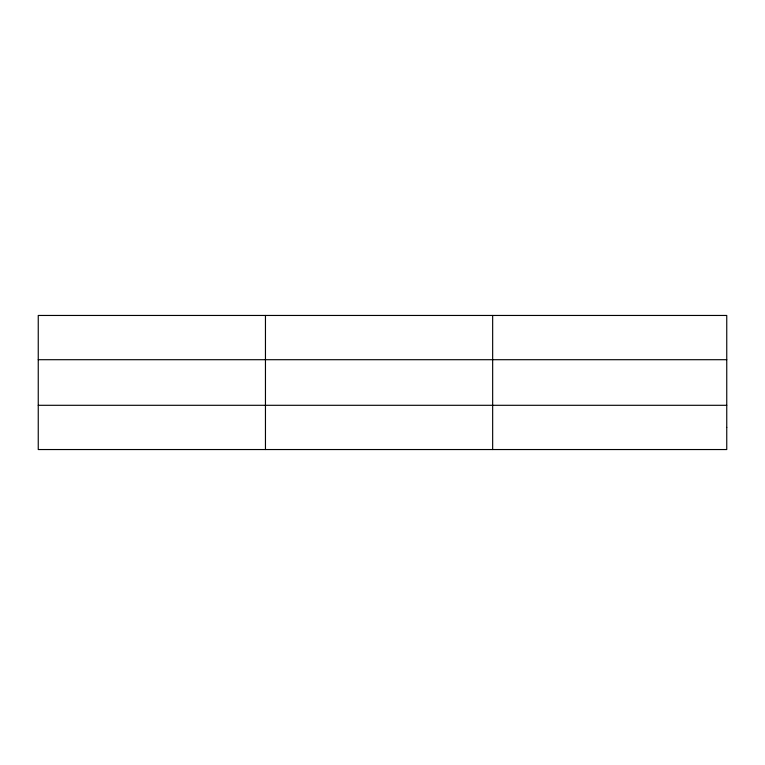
<?xml version="1.0" encoding="UTF-8"?>
<svg xmlns="http://www.w3.org/2000/svg" width="765" height="765" viewBox="0 0 765 765"><rect width="100%" height="100%" fill="white"/><g stroke="black" fill="none" stroke-linecap="round" stroke-linejoin="round"><path stroke-width="1.15" d="M492.66 449.543L492.66 315.457M38.25 359.703L726.75 359.703M38.25 405.297L726.75 405.297M265.455 315.457L265.455 449.543M726.75 427.415L726.75 449.543L38.25 449.543L38.25 315.457L726.75 315.457L726.75 427.415"/></g></svg>
